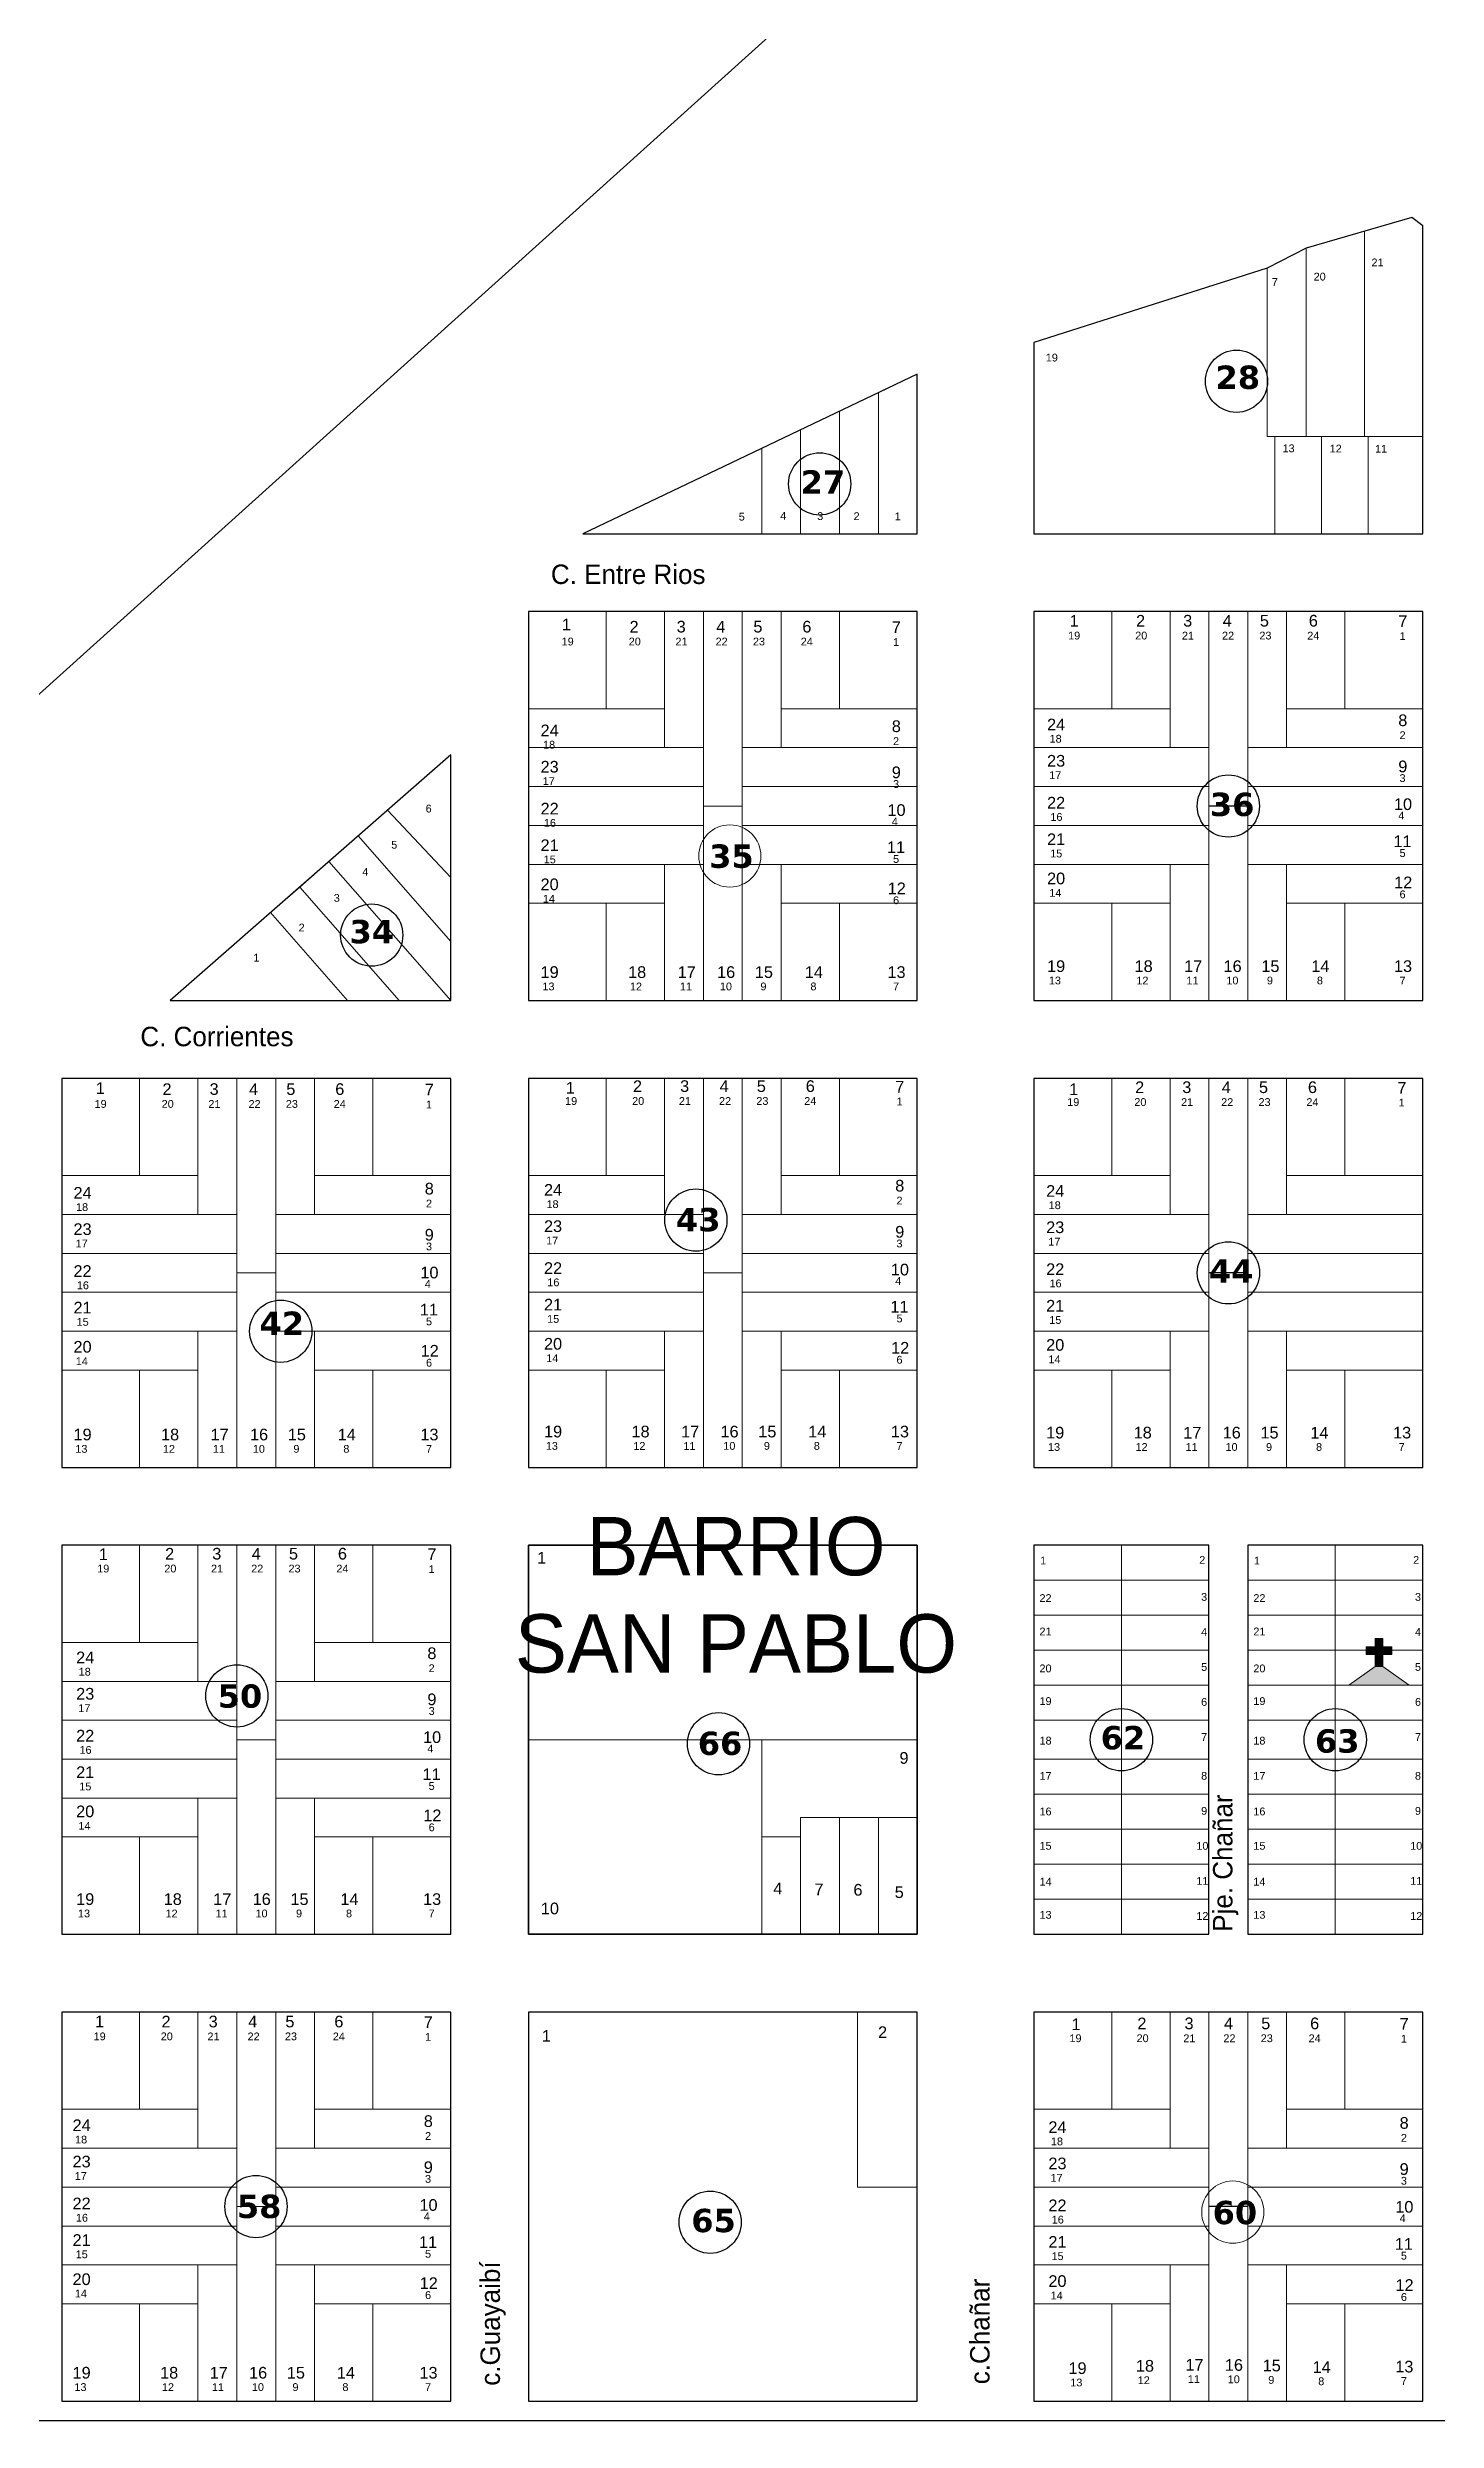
# Model space of a CAD drawing. Header units: millimetres. Extents: x 0 to 6558, y 60 to 10727.
# Drawn here: x 346 to 704, y 8430 to 9040 of the extents above; entities that cross this region are included whole.
import ezdxf

# ---------------------------------------------------------------- set-up
doc = ezdxf.new("R2010")
doc.units = ezdxf.units.MM
for name, color, linetype in [('0 NOMBRE DE CALLES', 255, 'Continuous'), ('0 N° DE MANZANA', 255, 'Continuous'), ('0 SIG - CHACRAS', 253, 'Continuous'), ('0 SIG - MANZANAS', 253, 'Continuous')]:
    doc.layers.add(name, color=color, linetype=linetype)
for name, color, linetype, lineweight in [('0 N° DE PARCELA', 255, 'Continuous', 25), ('0 SIG - PARCELAS', 252, 'Continuous', 18), ('EQUIPAMIENTOS', 10, 'Continuous', 18)]:
    doc.layers.add(name, color=color, linetype=linetype, lineweight=lineweight)
doc.styles.get("Standard").update_dxf_attribs({"font": 'arial.ttf'})
doc.styles.add('STYLE1', font='arial.ttf')

# ---------------------------------------------------------------- blocks, each defined once
blk = doc.blocks.new('IGLESIA')
at = {"linetype": 'Continuous'}
for points in [[(-4.8, 49.2), (-16.3, 49.2), (-16.3, 39.6), (-4.8, 39.6), (-4.8, 24), (4.8, 24), (4.8, 39.6), (16.3, 39.6), (16.3, 49.2), (4.8, 49.2), (4.8, 60), (-4.8, 60)], [(4.8, 24), (-4.8, 24), (-39, 0), (39, 0)]]:
    blk.add_hatch(color=256, dxfattribs=at).paths.add_polyline_path(points)
for p, q in [((-16.3, 49.2), (-16.3, 39.6)), ((-4.8, 49.2), (-16.3, 49.2)), ((-4.8, 39.6), (-16.3, 39.6)), ((-4.8, 60), (-4.8, 49.2)), ((-4.8, 60), (4.8, 60)), ((-4.8, 39.6), (-4.8, 24)), ((4.8, 60), (4.8, 49.2)), ((4.8, 49.2), (16.3, 49.2)), ((4.8, 39.6), (16.3, 39.6)), ((4.8, 39.6), (4.8, 24)), ((16.3, 49.2), (16.3, 39.6)), ((-4.8, 24), (-39, 0)), ((-39, 0), (39, 0)), ((-4.8, 24), (4.8, 24)), ((4.8, 24), (39, 0))]:
    blk.add_line(p, q, dxfattribs=at)

msp = doc.modelspace()

# ---------------------------------------------------------------- linework, layer by layer
at = {"layer": '0 N° DE MANZANA'}
for p, q in [((654.979, 8845.105), (644.979, 8845.105)), ((654.979, 8725.105), (644.979, 8725.105)), ((654.979, 8485.105), (644.979, 8485.105))]:
    msp.add_line(p, q, dxfattribs=at)
for centre in [(652.079, 8954.282), (544.884, 8927.904), (649.979, 8845.105), (429.664, 8811.928), (513.037, 8738.677), (650.003, 8725.105), (406.265, 8710.105), (394.979, 8616.371), (622.479, 8605.105), (677.479, 8605.105), (518.858, 8604.068), (399.903, 8485.105), (516.717, 8481.08)]:
    msp.add_circle(centre, 8, dxfattribs=at)
at = {"layer": '0 SIG - CHACRAS'}
msp.add_lwpolyline([(199.979, 8430.105), (1179.979, 8430.105), (1179.979, 9400.105), (199.979, 9400.105)], close=True, dxfattribs=at)
at = {"layer": '0 SIG - MANZANAS'}
msp.add_lwpolyline([(599.979, 8964.285), (599.979, 8915.105), (699.979, 8915.105), (699.979, 8994.275), (697.163, 8996.391), (669.979, 8988.475), (659.979, 8983.335), (599.979, 8964.285)], dxfattribs=at)
for points in [[(569.979, 8956.105), (483.979, 8915.105), (569.979, 8915.105)], [(569.979, 8895.105), (469.979, 8895.105), (469.979, 8795.105), (569.979, 8795.105)], [(699.979, 8895.105), (599.979, 8895.105), (599.979, 8795.105), (699.979, 8795.105)], [(449.979, 8858.275), (377.809, 8795.105), (377.809, 8795.105), (449.979, 8795.105)], [(449.979, 8775.105), (349.979, 8775.105), (349.979, 8675.105), (449.979, 8675.105)], [(569.979, 8775.105), (469.979, 8775.105), (469.979, 8675.105), (569.979, 8675.105)], [(699.979, 8775.105), (599.979, 8775.105), (599.979, 8675.105), (699.979, 8675.105)], [(449.979, 8655.105), (349.979, 8655.105), (349.979, 8555.105), (449.979, 8555.105)], [(569.979, 8655.105), (469.979, 8655.105), (469.979, 8555.105), (569.979, 8555.105)], [(469.979, 8655.105), (569.979, 8655.105), (569.979, 8555.105), (469.979, 8555.105)], [(644.979, 8655.105), (599.979, 8655.105), (599.979, 8555.105), (644.979, 8555.105)], [(699.979, 8655.105), (654.979, 8655.105), (654.979, 8555.105), (699.979, 8555.105)], [(449.979, 8535.105), (349.979, 8535.105), (349.979, 8435.105), (449.979, 8435.105)], [(569.979, 8535.105), (469.979, 8535.105), (469.979, 8435.105), (569.979, 8435.105)], [(699.979, 8535.105), (599.979, 8535.105), (599.979, 8435.105), (699.979, 8435.105)]]:
    msp.add_lwpolyline(points, close=True, dxfattribs=at)
at = {"layer": '0 SIG - PARCELAS'}
for p, q in [((559.979, 8951.337), (559.979, 8915.105)), ((549.979, 8946.57), (549.979, 8915.105)), ((529.979, 8937.035), (529.979, 8915.105)), ((539.979, 8941.802), (539.979, 8915.105)), ((524.979, 8725.105), (514.979, 8725.105)), ((404.979, 8605.105), (394.979, 8605.105)), ((404.979, 8485.105), (394.979, 8485.105))]:
    msp.add_line(p, q, dxfattribs=at)
for points in [[(199.979, 9100.105), (199.979, 8744.105), (534.394, 9045.214), (657.126, 9088.073), (853.616, 9050.769), (939.482, 9102.023), (943.903, 9291.971), (980.259, 9400.105), (624.429, 9400.105), (442.521, 9143.305), (328.459, 9058.724)], [(684.979, 8992.845), (684.979, 8940.105), (669.979, 8940.105), (669.979, 8988.475)], [(699.979, 8994.275), (699.979, 8940.105), (684.979, 8940.105), (684.979, 8992.845), (697.163, 8996.391)], [(669.979, 8988.475), (669.979, 8940.105), (659.979, 8940.105), (659.979, 8983.335)], [(599.979, 8964.285), (599.979, 8915.105), (661.979, 8915.105), (661.979, 8940.105), (659.979, 8940.105), (659.979, 8983.335)], [(559.979, 8915.105), (569.979, 8915.105), (569.979, 8956.105), (559.979, 8951.337), (559.979, 8915.105)], [(549.979, 8915.105), (559.979, 8915.105), (559.979, 8951.337), (549.979, 8946.57), (549.979, 8915.105)], [(539.979, 8915.105), (549.979, 8915.105), (549.979, 8946.57), (539.979, 8941.802), (539.979, 8915.105)], [(529.979, 8937.035), (483.979, 8915.105), (529.979, 8915.105)], [(529.979, 8915.105), (539.979, 8915.105), (539.979, 8941.802), (529.979, 8937.035), (529.979, 8915.105)], [(661.979, 8915.105), (673.979, 8915.105), (673.979, 8940.105), (661.979, 8940.105)], [(673.979, 8915.105), (685.979, 8915.105), (685.979, 8940.105), (673.979, 8940.105)], [(685.979, 8915.105), (699.979, 8915.105), (699.979, 8940.105), (685.979, 8940.105)], [(469.979, 8895.105), (489.979, 8895.105), (489.979, 8870.105), (469.979, 8870.105)], [(489.979, 8870.105), (504.979, 8870.105), (504.979, 8895.105), (489.979, 8895.105)], [(504.979, 8895.105), (514.979, 8895.105), (514.979, 8860.105), (504.979, 8860.105)], [(514.979, 8895.105), (524.979, 8895.105), (524.979, 8845.105), (514.979, 8845.105)], [(534.979, 8895.105), (524.979, 8895.105), (524.979, 8860.105), (534.979, 8860.105)], [(549.979, 8870.105), (534.979, 8870.105), (534.979, 8895.105), (549.979, 8895.105)], [(569.979, 8895.105), (549.979, 8895.105), (549.979, 8870.105), (569.979, 8870.105)], [(599.979, 8895.105), (619.979, 8895.105), (619.979, 8870.105), (599.979, 8870.105)], [(619.979, 8870.105), (634.979, 8870.105), (634.979, 8895.105), (619.979, 8895.105)], [(634.979, 8895.105), (644.979, 8895.105), (644.979, 8860.105), (634.979, 8860.105)], [(644.979, 8895.105), (654.979, 8895.105), (654.979, 8845.105), (644.979, 8845.105)], [(664.979, 8895.105), (654.979, 8895.105), (654.979, 8860.105), (664.979, 8860.105)], [(679.979, 8870.105), (664.979, 8870.105), (664.979, 8895.105), (679.979, 8895.105)], [(699.979, 8895.105), (679.979, 8895.105), (679.979, 8870.105), (699.979, 8870.105)], [(469.979, 8870.105), (504.979, 8870.105), (504.979, 8860.105), (469.979, 8860.105)], [(569.979, 8870.105), (534.979, 8870.105), (534.979, 8860.105), (569.979, 8860.105)], [(599.979, 8870.105), (634.979, 8870.105), (634.979, 8860.105), (599.979, 8860.105)], [(699.979, 8870.105), (664.979, 8870.105), (664.979, 8860.105), (699.979, 8860.105)], [(449.979, 8826.69), (449.979, 8858.275), (433.721, 8844.045)], [(469.979, 8860.105), (514.979, 8860.105), (514.979, 8850.105), (469.979, 8850.105)], [(569.979, 8860.105), (524.979, 8860.105), (524.979, 8850.105), (569.979, 8850.105)], [(599.979, 8860.105), (644.979, 8860.105), (644.979, 8850.105), (599.979, 8850.105)], [(699.979, 8860.105), (654.979, 8860.105), (654.979, 8850.105), (699.979, 8850.105)], [(469.979, 8850.105), (514.979, 8850.105), (514.979, 8840.105), (469.979, 8840.105)], [(514.979, 8795.105), (524.979, 8795.105), (524.979, 8845.105), (514.979, 8845.105)], [(569.979, 8850.105), (524.979, 8850.105), (524.979, 8840.105), (569.979, 8840.105)], [(599.979, 8850.105), (644.979, 8850.105), (644.979, 8840.105), (599.979, 8840.105)], [(644.979, 8795.105), (654.979, 8795.105), (654.979, 8845.105), (644.979, 8845.105)], [(699.979, 8850.105), (654.979, 8850.105), (654.979, 8840.105), (699.979, 8840.105)], [(449.979, 8810.288), (449.979, 8826.69), (433.721, 8844.045), (426.197, 8837.458)], [(469.979, 8840.105), (514.979, 8840.105), (514.979, 8830.105), (469.979, 8830.105)], [(569.979, 8840.105), (524.979, 8840.105), (524.979, 8830.105), (569.979, 8830.105)], [(599.979, 8840.105), (644.979, 8840.105), (644.979, 8830.105), (599.979, 8830.105)], [(699.979, 8840.105), (654.979, 8840.105), (654.979, 8830.105), (699.979, 8830.105)], [(449.979, 8795.105), (449.979, 8810.288), (426.197, 8837.458), (418.672, 8830.872)], [(449.979, 8795.105), (418.672, 8830.872), (411.147, 8824.286), (436.689, 8795.105)], [(469.979, 8820.105), (504.979, 8820.105), (504.979, 8830.105), (469.979, 8830.105)], [(504.979, 8795.105), (514.979, 8795.105), (514.979, 8830.105), (504.979, 8830.105)], [(534.979, 8795.105), (524.979, 8795.105), (524.979, 8830.105), (534.979, 8830.105)], [(569.979, 8820.105), (534.979, 8820.105), (534.979, 8830.105), (569.979, 8830.105)], [(599.979, 8820.105), (634.979, 8820.105), (634.979, 8830.105), (599.979, 8830.105)], [(634.979, 8795.105), (644.979, 8795.105), (644.979, 8830.105), (634.979, 8830.105)], [(664.979, 8795.105), (654.979, 8795.105), (654.979, 8830.105), (664.979, 8830.105)], [(699.979, 8820.105), (664.979, 8820.105), (664.979, 8830.105), (699.979, 8830.105)], [(436.689, 8795.105), (411.147, 8824.286), (403.623, 8817.699), (423.4, 8795.105)], [(423.4, 8795.105), (403.623, 8817.699), (377.809, 8795.105)], [(469.979, 8795.105), (489.979, 8795.105), (489.979, 8820.105), (469.979, 8820.105)], [(489.979, 8820.105), (504.979, 8820.105), (504.979, 8795.105), (489.979, 8795.105)], [(549.979, 8820.105), (534.979, 8820.105), (534.979, 8795.105), (549.979, 8795.105)], [(569.979, 8795.105), (549.979, 8795.105), (549.979, 8820.105), (569.979, 8820.105)], [(599.979, 8795.105), (619.979, 8795.105), (619.979, 8820.105), (599.979, 8820.105)], [(619.979, 8820.105), (634.979, 8820.105), (634.979, 8795.105), (619.979, 8795.105)], [(679.979, 8820.105), (664.979, 8820.105), (664.979, 8795.105), (679.979, 8795.105)], [(699.979, 8795.105), (679.979, 8795.105), (679.979, 8820.105), (699.979, 8820.105)], [(349.979, 8775.105), (369.979, 8775.105), (369.979, 8750.105), (349.979, 8750.105)], [(369.979, 8750.105), (384.979, 8750.105), (384.979, 8775.105), (369.979, 8775.105)], [(384.979, 8775.105), (394.979, 8775.105), (394.979, 8740.105), (384.979, 8740.105)], [(394.979, 8775.105), (404.979, 8775.105), (404.979, 8725.105), (394.979, 8725.105)], [(414.979, 8775.105), (404.979, 8775.105), (404.979, 8740.105), (414.979, 8740.105)], [(429.979, 8750.105), (414.979, 8750.105), (414.979, 8775.105), (429.979, 8775.105)], [(449.979, 8775.105), (429.979, 8775.105), (429.979, 8750.105), (449.979, 8750.105)], [(469.979, 8775.105), (489.979, 8775.105), (489.979, 8750.105), (469.979, 8750.105)], [(489.979, 8750.105), (504.979, 8750.105), (504.979, 8775.105), (489.979, 8775.105)], [(504.979, 8775.105), (514.979, 8775.105), (514.979, 8740.105), (504.979, 8740.105)], [(514.979, 8775.105), (524.979, 8775.105), (524.979, 8725.105), (514.979, 8725.105)], [(534.979, 8775.105), (524.979, 8775.105), (524.979, 8740.105), (534.979, 8740.105)], [(549.979, 8750.105), (534.979, 8750.105), (534.979, 8775.105), (549.979, 8775.105)], [(569.979, 8775.105), (549.979, 8775.105), (549.979, 8750.105), (569.979, 8750.105)], [(599.979, 8775.105), (619.979, 8775.105), (619.979, 8750.105), (599.979, 8750.105)], [(619.979, 8750.105), (634.979, 8750.105), (634.979, 8775.105), (619.979, 8775.105)], [(634.979, 8775.105), (644.979, 8775.105), (644.979, 8740.105), (634.979, 8740.105)], [(644.979, 8775.105), (654.979, 8775.105), (654.979, 8725.105), (644.979, 8725.105)], [(664.979, 8775.105), (654.979, 8775.105), (654.979, 8740.105), (664.979, 8740.105)], [(679.979, 8750.105), (664.979, 8750.105), (664.979, 8775.105), (679.979, 8775.105)], [(699.979, 8775.105), (679.979, 8775.105), (679.979, 8750.105), (699.979, 8750.105)], [(349.979, 8750.105), (384.979, 8750.105), (384.979, 8740.105), (349.979, 8740.105)], [(449.979, 8750.105), (414.979, 8750.105), (414.979, 8740.105), (449.979, 8740.105)], [(469.979, 8750.105), (504.979, 8750.105), (504.979, 8740.105), (469.979, 8740.105)], [(569.979, 8750.105), (534.979, 8750.105), (534.979, 8740.105), (569.979, 8740.105)], [(599.979, 8750.105), (634.979, 8750.105), (634.979, 8740.105), (599.979, 8740.105)], [(699.979, 8750.105), (664.979, 8750.105), (664.979, 8740.105), (699.979, 8740.105)], [(349.979, 8740.105), (394.979, 8740.105), (394.979, 8730.105), (349.979, 8730.105)], [(449.979, 8740.105), (404.979, 8740.105), (404.979, 8730.105), (449.979, 8730.105)], [(469.979, 8740.105), (514.979, 8740.105), (514.979, 8730.105), (469.979, 8730.105)], [(569.979, 8740.105), (524.979, 8740.105), (524.979, 8730.105), (569.979, 8730.105)], [(599.979, 8740.105), (644.979, 8740.105), (644.979, 8730.105), (599.979, 8730.105)], [(699.979, 8740.105), (654.979, 8740.105), (654.979, 8730.105), (699.979, 8730.105)], [(349.979, 8730.105), (394.979, 8730.105), (394.979, 8720.105), (349.979, 8720.105)], [(449.979, 8730.105), (404.979, 8730.105), (404.979, 8720.105), (449.979, 8720.105)], [(469.979, 8730.105), (514.979, 8730.105), (514.979, 8720.105), (469.979, 8720.105)], [(569.979, 8730.105), (524.979, 8730.105), (524.979, 8720.105), (569.979, 8720.105)], [(599.979, 8730.105), (644.979, 8730.105), (644.979, 8720.105), (599.979, 8720.105)], [(699.979, 8730.105), (654.979, 8730.105), (654.979, 8720.105), (699.979, 8720.105)], [(394.979, 8675.105), (404.979, 8675.105), (404.979, 8725.105), (394.979, 8725.105)], [(514.979, 8675.105), (524.979, 8675.105), (524.979, 8725.105), (514.979, 8725.105)], [(644.979, 8675.105), (654.979, 8675.105), (654.979, 8725.105), (644.979, 8725.105)], [(349.979, 8720.105), (394.979, 8720.105), (394.979, 8710.105), (349.979, 8710.105)], [(449.979, 8720.105), (404.979, 8720.105), (404.979, 8710.105), (449.979, 8710.105)], [(469.979, 8720.105), (514.979, 8720.105), (514.979, 8710.105), (469.979, 8710.105)], [(569.979, 8720.105), (524.979, 8720.105), (524.979, 8710.105), (569.979, 8710.105)], [(599.979, 8720.105), (644.979, 8720.105), (644.979, 8710.105), (599.979, 8710.105)], [(699.979, 8720.105), (654.979, 8720.105), (654.979, 8710.105), (699.979, 8710.105)], [(349.979, 8700.105), (384.979, 8700.105), (384.979, 8710.105), (349.979, 8710.105)], [(384.979, 8675.105), (394.979, 8675.105), (394.979, 8710.105), (384.979, 8710.105)], [(414.979, 8675.105), (404.979, 8675.105), (404.979, 8710.105), (414.979, 8710.105)], [(449.979, 8700.105), (414.979, 8700.105), (414.979, 8710.105), (449.979, 8710.105)], [(469.979, 8700.105), (504.979, 8700.105), (504.979, 8710.105), (469.979, 8710.105)], [(504.979, 8675.105), (514.979, 8675.105), (514.979, 8710.105), (504.979, 8710.105)], [(534.979, 8675.105), (524.979, 8675.105), (524.979, 8710.105), (534.979, 8710.105)], [(569.979, 8700.105), (534.979, 8700.105), (534.979, 8710.105), (569.979, 8710.105)], [(599.979, 8700.105), (634.979, 8700.105), (634.979, 8710.105), (599.979, 8710.105)], [(634.979, 8675.105), (644.979, 8675.105), (644.979, 8710.105), (634.979, 8710.105)], [(664.979, 8675.105), (654.979, 8675.105), (654.979, 8710.105), (664.979, 8710.105)], [(699.979, 8700.105), (664.979, 8700.105), (664.979, 8710.105), (699.979, 8710.105)], [(349.979, 8675.105), (369.979, 8675.105), (369.979, 8700.105), (349.979, 8700.105)], [(369.979, 8700.105), (384.979, 8700.105), (384.979, 8675.105), (369.979, 8675.105)], [(429.979, 8700.105), (414.979, 8700.105), (414.979, 8675.105), (429.979, 8675.105)], [(449.979, 8675.105), (429.979, 8675.105), (429.979, 8700.105), (449.979, 8700.105)], [(469.979, 8675.105), (489.979, 8675.105), (489.979, 8700.105), (469.979, 8700.105)], [(489.979, 8700.105), (504.979, 8700.105), (504.979, 8675.105), (489.979, 8675.105)], [(549.979, 8700.105), (534.979, 8700.105), (534.979, 8675.105), (549.979, 8675.105)], [(569.979, 8675.105), (549.979, 8675.105), (549.979, 8700.105), (569.979, 8700.105)], [(599.979, 8675.105), (619.979, 8675.105), (619.979, 8700.105), (599.979, 8700.105)], [(619.979, 8700.105), (634.979, 8700.105), (634.979, 8675.105), (619.979, 8675.105)], [(679.979, 8700.105), (664.979, 8700.105), (664.979, 8675.105), (679.979, 8675.105)], [(699.979, 8675.105), (679.979, 8675.105), (679.979, 8700.105), (699.979, 8700.105)], [(349.979, 8655.105), (369.979, 8655.105), (369.979, 8630.105), (349.979, 8630.105)], [(369.979, 8630.105), (384.979, 8630.105), (384.979, 8655.105), (369.979, 8655.105)], [(384.979, 8655.105), (394.979, 8655.105), (394.979, 8620.105), (384.979, 8620.105)], [(394.979, 8655.105), (404.979, 8655.105), (404.979, 8605.105), (394.979, 8605.105)], [(414.979, 8655.105), (404.979, 8655.105), (404.979, 8620.105), (414.979, 8620.105)], [(429.979, 8630.105), (414.979, 8630.105), (414.979, 8655.105), (429.979, 8655.105)], [(449.979, 8655.105), (429.979, 8655.105), (429.979, 8630.105), (449.979, 8630.105)], [(469.979, 8655.105), (569.979, 8655.105), (569.979, 8605.105), (469.979, 8605.105)], [(599.979, 8646.105), (622.479, 8646.105), (622.479, 8655.105), (599.979, 8655.105)], [(622.479, 8646.105), (644.979, 8646.105), (644.979, 8655.105), (622.479, 8655.105)], [(654.979, 8646.105), (677.479, 8646.105), (677.479, 8655.105), (654.979, 8655.105)], [(677.479, 8646.105), (699.979, 8646.105), (699.979, 8655.105), (677.479, 8655.105)], [(599.979, 8637.105), (622.479, 8637.105), (622.479, 8646.105), (599.979, 8646.105)], [(622.479, 8637.105), (644.979, 8637.105), (644.979, 8646.105), (622.479, 8646.105)], [(654.979, 8637.105), (677.479, 8637.105), (677.479, 8646.105), (654.979, 8646.105)], [(677.479, 8637.105), (699.979, 8637.105), (699.979, 8646.105), (677.479, 8646.105)], [(599.979, 8628.105), (622.479, 8628.105), (622.479, 8637.105), (599.979, 8637.105)], [(622.479, 8628.105), (644.979, 8628.105), (644.979, 8637.105), (622.479, 8637.105)], [(654.979, 8628.105), (677.479, 8628.105), (677.479, 8637.105), (654.979, 8637.105)], [(677.479, 8628.105), (699.979, 8628.105), (699.979, 8637.105), (677.479, 8637.105)], [(349.979, 8630.105), (384.979, 8630.105), (384.979, 8620.105), (349.979, 8620.105)], [(449.979, 8630.105), (414.979, 8630.105), (414.979, 8620.105), (449.979, 8620.105)], [(599.979, 8619.105), (622.479, 8619.105), (622.479, 8628.105), (599.979, 8628.105)], [(622.479, 8619.105), (644.979, 8619.105), (644.979, 8628.105), (622.479, 8628.105)], [(654.979, 8619.105), (677.479, 8619.105), (677.479, 8628.105), (654.979, 8628.105)], [(677.479, 8619.105), (699.979, 8619.105), (699.979, 8628.105), (677.479, 8628.105)], [(349.979, 8620.105), (394.979, 8620.105), (394.979, 8610.105), (349.979, 8610.105)], [(449.979, 8620.105), (404.979, 8620.105), (404.979, 8610.105), (449.979, 8610.105)], [(599.979, 8610.105), (622.479, 8610.105), (622.479, 8619.105), (599.979, 8619.105)], [(622.479, 8610.105), (644.979, 8610.105), (644.979, 8619.105), (622.479, 8619.105)], [(654.979, 8610.105), (677.479, 8610.105), (677.479, 8619.105), (654.979, 8619.105)], [(677.479, 8610.105), (699.979, 8610.105), (699.979, 8619.105), (677.479, 8619.105)], [(349.979, 8610.105), (394.979, 8610.105), (394.979, 8600.105), (349.979, 8600.105)], [(449.979, 8610.105), (404.979, 8610.105), (404.979, 8600.105), (449.979, 8600.105)], [(599.979, 8600.105), (622.479, 8600.105), (622.479, 8610.105), (599.979, 8610.105)], [(622.479, 8600.105), (644.979, 8600.105), (644.979, 8610.105), (622.479, 8610.105)], [(654.979, 8600.105), (677.479, 8600.105), (677.479, 8610.105), (654.979, 8610.105)], [(677.479, 8600.105), (699.979, 8600.105), (699.979, 8610.105), (677.479, 8610.105)], [(394.979, 8555.105), (404.979, 8555.105), (404.979, 8605.105), (394.979, 8605.105)], [(469.979, 8605.105), (569.979, 8605.105), (569.979, 8555.105), (469.979, 8555.105)], [(469.979, 8605.105), (529.979, 8605.105), (529.979, 8555.105), (469.979, 8555.105)], [(569.979, 8605.105), (529.979, 8605.105), (529.979, 8580.105), (539.979, 8580.105), (539.979, 8585.105), (569.979, 8585.105)], [(349.979, 8600.105), (394.979, 8600.105), (394.979, 8590.105), (349.979, 8590.105)], [(449.979, 8600.105), (404.979, 8600.105), (404.979, 8590.105), (449.979, 8590.105)], [(599.979, 8591.105), (622.479, 8591.105), (622.479, 8600.105), (599.979, 8600.105)], [(622.479, 8591.105), (644.979, 8591.105), (644.979, 8600.105), (622.479, 8600.105)], [(654.979, 8591.105), (677.479, 8591.105), (677.479, 8600.105), (654.979, 8600.105)], [(677.479, 8591.105), (699.979, 8591.105), (699.979, 8600.105), (677.479, 8600.105)], [(349.979, 8580.105), (384.979, 8580.105), (384.979, 8590.105), (349.979, 8590.105)], [(384.979, 8555.105), (394.979, 8555.105), (394.979, 8590.105), (384.979, 8590.105)], [(414.979, 8555.105), (404.979, 8555.105), (404.979, 8590.105), (414.979, 8590.105)], [(449.979, 8580.105), (414.979, 8580.105), (414.979, 8590.105), (449.979, 8590.105)], [(599.979, 8582.105), (622.479, 8582.105), (622.479, 8591.105), (599.979, 8591.105)], [(622.479, 8582.105), (644.979, 8582.105), (644.979, 8591.105), (622.479, 8591.105)], [(654.979, 8582.105), (677.479, 8582.105), (677.479, 8591.105), (654.979, 8591.105)], [(677.479, 8582.105), (699.979, 8582.105), (699.979, 8591.105), (677.479, 8591.105)], [(539.979, 8555.105), (549.979, 8555.105), (549.979, 8585.105), (539.979, 8585.105)], [(549.979, 8555.105), (559.979, 8555.105), (559.979, 8585.105), (549.979, 8585.105)], [(559.979, 8555.105), (569.979, 8555.105), (569.979, 8585.105), (559.979, 8585.105)], [(349.979, 8555.105), (369.979, 8555.105), (369.979, 8580.105), (349.979, 8580.105)], [(369.979, 8580.105), (384.979, 8580.105), (384.979, 8555.105), (369.979, 8555.105)], [(429.979, 8580.105), (414.979, 8580.105), (414.979, 8555.105), (429.979, 8555.105)], [(449.979, 8555.105), (429.979, 8555.105), (429.979, 8580.105), (449.979, 8580.105)], [(539.979, 8555.105), (529.979, 8555.105), (529.979, 8580.105), (539.979, 8580.105)], [(599.979, 8573.105), (622.479, 8573.105), (622.479, 8582.105), (599.979, 8582.105)], [(622.479, 8573.105), (644.979, 8573.105), (644.979, 8582.105), (622.479, 8582.105)], [(654.979, 8573.105), (677.479, 8573.105), (677.479, 8582.105), (654.979, 8582.105)], [(677.479, 8573.105), (699.979, 8573.105), (699.979, 8582.105), (677.479, 8582.105)], [(599.979, 8564.105), (622.479, 8564.105), (622.479, 8573.105), (599.979, 8573.105)], [(622.479, 8564.105), (644.979, 8564.105), (644.979, 8573.105), (622.479, 8573.105)], [(654.979, 8564.105), (677.479, 8564.105), (677.479, 8573.105), (654.979, 8573.105)], [(677.479, 8564.105), (699.979, 8564.105), (699.979, 8573.105), (677.479, 8573.105)], [(599.979, 8555.105), (622.479, 8555.105), (622.479, 8564.105), (599.979, 8564.105)], [(622.479, 8555.105), (644.979, 8555.105), (644.979, 8564.105), (622.479, 8564.105)], [(654.979, 8555.105), (677.479, 8555.105), (677.479, 8564.105), (654.979, 8564.105)], [(677.479, 8555.105), (699.979, 8555.105), (699.979, 8564.105), (677.479, 8564.105)], [(349.979, 8535.105), (369.979, 8535.105), (369.979, 8510.105), (349.979, 8510.105)], [(369.979, 8510.105), (384.979, 8510.105), (384.979, 8535.105), (369.979, 8535.105)], [(384.979, 8535.105), (394.979, 8535.105), (394.979, 8500.105), (384.979, 8500.105)], [(394.979, 8535.105), (404.979, 8535.105), (404.979, 8485.105), (394.979, 8485.105)], [(414.979, 8535.105), (404.979, 8535.105), (404.979, 8500.105), (414.979, 8500.105)], [(429.979, 8510.105), (414.979, 8510.105), (414.979, 8535.105), (429.979, 8535.105)], [(449.979, 8535.105), (429.979, 8535.105), (429.979, 8510.105), (449.979, 8510.105)], [(469.979, 8535.105), (554.579, 8535.105), (554.579, 8490.105), (569.979, 8490.105), (569.979, 8435.105), (469.979, 8435.105)], [(554.579, 8535.105), (569.979, 8535.105), (569.979, 8490.105), (554.579, 8490.105)], [(599.979, 8535.105), (619.979, 8535.105), (619.979, 8510.105), (599.979, 8510.105)], [(619.979, 8510.105), (634.979, 8510.105), (634.979, 8535.105), (619.979, 8535.105)], [(634.979, 8535.105), (644.979, 8535.105), (644.979, 8500.105), (634.979, 8500.105)], [(644.979, 8535.105), (654.979, 8535.105), (654.979, 8485.105), (644.979, 8485.105)], [(664.979, 8535.105), (654.979, 8535.105), (654.979, 8500.105), (664.979, 8500.105)], [(679.979, 8510.105), (664.979, 8510.105), (664.979, 8535.105), (679.979, 8535.105)], [(699.979, 8535.105), (679.979, 8535.105), (679.979, 8510.105), (699.979, 8510.105)], [(349.979, 8510.105), (384.979, 8510.105), (384.979, 8500.105), (349.979, 8500.105)], [(449.979, 8510.105), (414.979, 8510.105), (414.979, 8500.105), (449.979, 8500.105)], [(599.979, 8510.105), (634.979, 8510.105), (634.979, 8500.105), (599.979, 8500.105)], [(699.979, 8510.105), (664.979, 8510.105), (664.979, 8500.105), (699.979, 8500.105)], [(349.979, 8500.105), (394.979, 8500.105), (394.979, 8490.105), (349.979, 8490.105)], [(449.979, 8500.105), (404.979, 8500.105), (404.979, 8490.105), (449.979, 8490.105)], [(599.979, 8500.105), (644.979, 8500.105), (644.979, 8490.105), (599.979, 8490.105)], [(699.979, 8500.105), (654.979, 8500.105), (654.979, 8490.105), (699.979, 8490.105)], [(349.979, 8490.105), (394.979, 8490.105), (394.979, 8480.105), (349.979, 8480.105)], [(394.979, 8435.105), (404.979, 8435.105), (404.979, 8485.105), (394.979, 8485.105)], [(449.979, 8490.105), (404.979, 8490.105), (404.979, 8480.105), (449.979, 8480.105)], [(599.979, 8490.105), (644.979, 8490.105), (644.979, 8480.105), (599.979, 8480.105)], [(644.979, 8435.105), (654.979, 8435.105), (654.979, 8485.105), (644.979, 8485.105)], [(699.979, 8490.105), (654.979, 8490.105), (654.979, 8480.105), (699.979, 8480.105)], [(349.979, 8480.105), (394.979, 8480.105), (394.979, 8470.105), (349.979, 8470.105)], [(449.979, 8480.105), (404.979, 8480.105), (404.979, 8470.105), (449.979, 8470.105)], [(599.979, 8480.105), (644.979, 8480.105), (644.979, 8470.105), (599.979, 8470.105)], [(699.979, 8480.105), (654.979, 8480.105), (654.979, 8470.105), (699.979, 8470.105)], [(349.979, 8460.105), (384.979, 8460.105), (384.979, 8470.105), (349.979, 8470.105)], [(384.979, 8435.105), (394.979, 8435.105), (394.979, 8470.105), (384.979, 8470.105)], [(414.979, 8435.105), (404.979, 8435.105), (404.979, 8470.105), (414.979, 8470.105)], [(449.979, 8460.105), (414.979, 8460.105), (414.979, 8470.105), (449.979, 8470.105)], [(599.979, 8460.105), (634.979, 8460.105), (634.979, 8470.105), (599.979, 8470.105)], [(634.979, 8435.105), (644.979, 8435.105), (644.979, 8470.105), (634.979, 8470.105)], [(664.979, 8435.105), (654.979, 8435.105), (654.979, 8470.105), (664.979, 8470.105)], [(699.979, 8460.105), (664.979, 8460.105), (664.979, 8470.105), (699.979, 8470.105)], [(349.979, 8435.105), (369.979, 8435.105), (369.979, 8460.105), (349.979, 8460.105)], [(369.979, 8460.105), (384.979, 8460.105), (384.979, 8435.105), (369.979, 8435.105)], [(429.979, 8460.105), (414.979, 8460.105), (414.979, 8435.105), (429.979, 8435.105)], [(449.979, 8435.105), (429.979, 8435.105), (429.979, 8460.105), (449.979, 8460.105)], [(599.979, 8435.105), (619.979, 8435.105), (619.979, 8460.105), (599.979, 8460.105)], [(619.979, 8460.105), (634.979, 8460.105), (634.979, 8435.105), (619.979, 8435.105)], [(679.979, 8460.105), (664.979, 8460.105), (664.979, 8435.105), (679.979, 8435.105)], [(699.979, 8435.105), (679.979, 8435.105), (679.979, 8460.105), (699.979, 8460.105)]]:
    msp.add_lwpolyline(points, close=True, dxfattribs=at)
msp.add_lwpolyline([(529.979, 8937.035), (483.979, 8915.105), (529.979, 8915.105), (529.979, 8937.035)], dxfattribs=at)
for centre in [(521.767, 8832.26), (651.13, 8483.683)]:
    msp.add_circle(centre, 8, dxfattribs=at)

# ---------------------------------------------------------------- block references
at = {"layer": 'EQUIPAMIENTOS', "linetype": 'Continuous', "xscale": 0.2000000000007276, "yscale": 0.2000000000007276, "zscale": 0.2000000000007276}
msp.add_blockref('IGLESIA', (688.729, 8619.105), dxfattribs=at)

# ---------------------------------------------------------------- texts
at = {"layer": '0 NOMBRE DE CALLES', "linetype": 'Continuous', "char_height": 5, "width": 783.33333, "attachment_point": 4}
for s, insert in [('\\pt7;{\\fBankGothic Lt BT|b0|i0|c0|p34;C. Entre Rios}', (475.751, 8904.641)), ('\\pt7;{\\fBankGothic Lt BT|b0|i0|c0|p34;C. Corrientes}', (370.162, 8785.822))]:
    msp.add_mtext(s, dxfattribs=dict(at, insert=insert))
at = {"layer": '0 NOMBRE DE CALLES', "linetype": 'Continuous', "char_height": 5, "width": 783.33333, "attachment_point": 4, "rotation": 90}
for s, insert in [('\\pt7;{\\fBankGothic Lt BT|b0|i0|c0|p34;Pje. Chañar}', (649.295, 8555.735)), ('\\pt7;{\\fBankGothic Lt BT|b0|i0|c0|p34;c.Guayaibí}', (460.897, 8439.048)), ('\\pt10;{\\fBankGothic Lt BT|b0|i0|c0|p34;c.Chañar}', (586.1, 8439.43))]:
    msp.add_mtext(s, dxfattribs=dict(at, insert=insert))
at = {"layer": '0 N° DE MANZANA', "char_height": 6, "attachment_point": 4}
for s, insert in [('{\\fVerdana|b1|i0|c0|p34;28}', (646.694, 8955.261)), ('{\\fVerdana|b1|i0|c0|p34;27}', (539.979, 8928.402)), ('{\\fVerdana|b1|i0|c0|p34;36}', (645.224, 8845.47)), ('{\\fVerdana|b1|i0|c0|p34;35}', (516.453, 8832.16)), ('{\\fVerdana|b1|i0|c0|p34;34}', (423.952, 8812.766)), ('{\\fVerdana|b1|i0|c0|p34;43}', (507.921, 8738.741)), ('{\\fVerdana|b1|i0|c0|p34;44}', (644.979, 8725.591)), ('{\\fVerdana|b1|i0|c0|p34;42}', (400.794, 8712.157)), ('{\\fVerdana|b1|i0|c0|p34;50}', (390.056, 8616.276)), ('{\\fVerdana|b1|i0|c0|p34;66}', (513.523, 8604.126)), ('{\\fVerdana|b1|i0|c0|p34;62}', (617.148, 8605.569)), ('{\\fVerdana|b1|i0|c0|p34;63}', (672.258, 8604.73)), ('{\\fVerdana|b1|i0|c0|p34;58}', (394.979, 8485.105)), ('{\\fVerdana|b1|i0|c0|p34;60}', (645.94, 8483.522)), ('{\\fVerdana|b1|i0|c0|p34;65}', (511.856, 8481.469))]:
    msp.add_mtext(s, dxfattribs=dict(at, insert=insert))
at = {"layer": '0 N° DE PARCELA', "attachment_point": 4, "style": 'STYLE1'}
for s, insert, char_height in [('21', (686.797, 8984.823), 2), ('7', (661.162, 8979.792), 2), ('20', (671.92, 8981.164), 2), ('19', (603.026, 8960.353), 2), ('13', (663.909, 8937.026), 2), ('12', (676.04, 8936.979), 2), ('11', (687.713, 8936.935), 2), ('5', (524.064, 8919.464), 2), ('4', (534.723, 8919.669), 2), ('3', (544.248, 8919.611), 2), ('2', (553.591, 8919.611), 2), ('1', (564.18, 8919.557), 2), ('1', (609.16, 8892.713), 3), ('2', (626.238, 8892.709), 3), ('3', (638.358, 8892.709), 3), ('4', (648.523, 8892.709), 3), ('5', (658.088, 8892.709), 3), ('6', (670.68, 8892.709), 3), ('7', (693.692, 8892.587), 3), ('19', (478.508, 8887.373), 2), ('1', (478.583, 8891.768), 3), ('20', (495.764, 8887.376), 2), ('2', (495.974, 8891.186), 3), ('21', (507.786, 8887.376), 2), ('3', (508.094, 8891.186), 3), ('22', (518.102, 8887.376), 2), ('4', (518.258, 8891.186), 3), ('23', (527.704, 8887.376), 2), ('5', (527.824, 8891.186), 3), ('24', (540.018, 8887.376), 2), ('6', (540.415, 8891.186), 3), ('7', (563.428, 8891.063), 3), ('1', (563.749, 8887.254), 2), ('19', (608.772, 8888.897), 2), ('20', (626.028, 8888.9), 2), ('21', (638.05, 8888.9), 2), ('22', (648.367, 8888.9), 2), ('23', (657.968, 8888.9), 2), ('24', (670.282, 8888.9), 2), ('1', (694.013, 8888.777), 2), ('24', (473.09, 8864.534), 3), ('8', (563.428, 8865.594), 3), ('24', (603.354, 8866.057), 3), ('18', (604.001, 8862.379), 2), ('8', (693.692, 8867.117), 3), ('2', (694.013, 8863.308), 2), ('18', (473.737, 8860.856), 2), ('2', (563.749, 8861.785), 2), ('23', (603.354, 8856.708), 3), ('23', (473.09, 8855.184), 3), ('17', (473.643, 8851.506), 2), ('9', (563.428, 8853.737), 3), ('3', (563.749, 8850.743), 2), ('17', (603.907, 8853.03), 2), ('9', (693.692, 8855.261), 3), ('3', (694.013, 8852.267), 2), ('6', (443.531, 8844.429), 2), ('22', (473.09, 8844.431), 3), ('10', (562.306, 8844.033), 3), ('22', (603.354, 8845.955), 3), ('10', (692.571, 8845.557), 3), ('16', (473.947, 8840.753), 2), ('4', (563.427, 8841.117), 2), ('16', (604.211, 8842.277), 2), ('4', (693.691, 8842.641), 2), ('5', (434.679, 8835.135), 2), ('21', (473.09, 8835.035), 3), ('11', (562.177, 8834.511), 3), ('21', (603.354, 8836.559), 3), ('15', (604.157, 8832.881), 2), ('11', (692.441, 8836.035), 3), ('5', (694.013, 8833), 2), ('4', (427.239, 8828.177), 2), ('20', (473.09, 8824.946), 3), ('15', (473.893, 8831.358), 2), ('5', (563.749, 8831.476), 2), ('20', (603.354, 8826.47), 3), ('12', (692.634, 8825.465), 3), ('3', (419.908, 8821.481), 2), ('14', (473.677, 8821.268), 2), ('12', (562.369, 8823.941), 3), ('6', (563.749, 8820.862), 2), ('14', (603.941, 8822.792), 2), ('6', (694.013, 8822.385), 2), ('2', (410.863, 8813.856), 2), ('1', (399.224, 8806.123), 2), ('19', (473.09, 8802.396), 3), ('18', (495.599, 8802.396), 3), ('17', (508.346, 8802.396), 3), ('16', (518.482, 8802.396), 3), ('15', (528.199, 8802.396), 3), ('14', (541.051, 8802.396), 3), ('13', (562.307, 8802.396), 3), ('19', (603.354, 8803.92), 3), ('18', (625.863, 8803.92), 3), ('17', (638.611, 8803.92), 3), ('16', (648.746, 8803.92), 3), ('15', (658.463, 8803.92), 3), ('14', (671.315, 8803.92), 3), ('13', (692.571, 8803.92), 3), ('13', (473.563, 8798.718), 2), ('12', (496.072, 8798.718), 2), ('11', (508.941, 8798.718), 2), ('10', (519.213, 8798.718), 2), ('9', (529.641, 8798.718), 2), ('8', (542.493, 8798.718), 2), ('7', (563.749, 8798.718), 2), ('13', (603.827, 8800.242), 2), ('12', (626.336, 8800.242), 2), ('11', (639.205, 8800.242), 2), ('10', (649.477, 8800.242), 2), ('9', (659.905, 8800.242), 2), ('8', (672.757, 8800.242), 2), ('7', (694.013, 8800.242), 2), ('1', (358.711, 8772.591), 3), ('2', (375.848, 8772.323), 3), ('3', (387.968, 8772.323), 3), ('4', (398.133, 8772.323), 3), ('5', (407.698, 8772.323), 3), ('6', (420.29, 8772.323), 3), ('7', (443.302, 8772.2), 3), ('1', (479.586, 8772.693), 3), ('2', (496.855, 8773.084), 3), ('3', (508.975, 8773.084), 3), ('4', (519.14, 8773.084), 3), ('5', (528.705, 8773.084), 3), ('6', (541.297, 8773.084), 3), ('7', (564.309, 8772.961), 3), ('1', (609.019, 8772.286), 3), ('2', (626.008, 8772.806), 3), ('3', (638.128, 8772.806), 3), ('4', (648.293, 8772.806), 3), ('5', (657.859, 8772.806), 3), ('6', (670.45, 8772.806), 3), ('7', (693.462, 8772.683), 3), ('19', (358.382, 8768.51), 2), ('20', (375.638, 8768.514), 2), ('21', (387.66, 8768.514), 2), ('22', (397.977, 8768.514), 2), ('23', (407.578, 8768.514), 2), ('24', (419.893, 8768.514), 2), ('1', (443.623, 8768.391), 2), ('19', (479.389, 8769.271), 2), ('20', (496.645, 8769.275), 2), ('21', (508.667, 8769.275), 2), ('22', (518.984, 8769.275), 2), ('23', (528.585, 8769.275), 2), ('24', (540.9, 8769.275), 2), ('1', (564.63, 8769.152), 2), ('19', (608.543, 8768.993), 2), ('20', (625.798, 8768.997), 2), ('21', (637.82, 8768.997), 2), ('22', (648.137, 8768.997), 2), ('23', (657.738, 8768.997), 2), ('24', (670.053, 8768.997), 2), ('1', (693.783, 8768.874), 2), ('24', (352.964, 8745.671), 3), ('8', (443.302, 8746.731), 3), ('24', (473.971, 8746.432), 3), ('8', (564.309, 8747.492), 3), ('24', (603.125, 8746.154), 3), ('18', (353.611, 8741.993), 2), ('2', (443.623, 8742.922), 2), ('18', (474.618, 8742.754), 2), ('2', (564.63, 8743.683), 2), ('18', (603.771, 8742.476), 2), ('23', (352.964, 8736.321), 3), ('9', (443.302, 8734.874), 3), ('23', (473.971, 8737.082), 3), ('9', (564.309, 8735.635), 3), ('23', (603.125, 8736.804), 3), ('17', (353.517, 8732.643), 2), ('3', (443.623, 8731.88), 2), ('17', (474.524, 8733.404), 2), ('3', (564.63, 8732.641), 2), ('17', (603.678, 8733.126), 2), ('22', (352.964, 8725.568), 3), ('16', (353.821, 8721.89), 2), ('10', (442.181, 8725.17), 3), ('4', (443.301, 8722.254), 2), ('22', (473.971, 8726.329), 3), ('16', (474.828, 8722.651), 2), ('10', (563.188, 8725.931), 3), ('4', (564.308, 8723.015), 2), ('22', (603.125, 8726.051), 3), ('16', (603.981, 8722.374), 2), ('21', (352.964, 8716.173), 3), ('11', (442.052, 8715.648), 3), ('21', (473.971, 8716.934), 3), ('11', (563.059, 8716.409), 3), ('21', (603.125, 8716.656), 3), ('15', (353.768, 8712.495), 2), ('5', (443.623, 8712.613), 2), ('15', (474.775, 8713.256), 2), ('5', (564.63, 8713.374), 2), ('15', (603.928, 8712.978), 2), ('20', (352.964, 8706.083), 3), ('12', (442.244, 8705.078), 3), ('20', (473.971, 8706.844), 3), ('12', (563.251, 8705.839), 3), ('20', (603.125, 8706.566), 3), ('14', (353.551, 8702.405), 2), ('6', (443.623, 8701.999), 2), ('14', (474.558, 8703.166), 2), ('6', (564.63, 8702.76), 2), ('14', (603.711, 8702.888), 2), ('19', (352.964, 8683.533), 3), ('13', (353.438, 8679.855), 2), ('18', (375.473, 8683.533), 3), ('12', (375.947, 8679.855), 2), ('17', (388.221, 8683.533), 3), ('11', (388.815, 8679.855), 2), ('16', (398.356, 8683.533), 3), ('10', (399.087, 8679.855), 2), ('15', (408.073, 8683.533), 3), ('9', (409.515, 8679.855), 2), ('14', (420.925, 8683.533), 3), ('8', (422.367, 8679.855), 2), ('13', (442.182, 8683.533), 3), ('7', (443.623, 8679.855), 2), ('19', (473.971, 8684.294), 3), ('13', (474.445, 8680.616), 2), ('18', (496.48, 8684.294), 3), ('12', (496.954, 8680.616), 2), ('17', (509.228, 8684.294), 3), ('11', (509.822, 8680.616), 2), ('16', (519.363, 8684.294), 3), ('10', (520.094, 8680.616), 2), ('15', (529.08, 8684.294), 3), ('9', (530.522, 8680.616), 2), ('14', (541.932, 8684.294), 3), ('8', (543.374, 8680.616), 2), ('13', (563.188, 8684.294), 3), ('7', (564.63, 8680.616), 2), ('19', (603.125, 8684.016), 3), ('13', (603.598, 8680.339), 2), ('18', (625.633, 8684.016), 3), ('12', (626.107, 8680.339), 2), ('17', (638.381, 8684.016), 3), ('11', (638.975, 8680.339), 2), ('16', (648.516, 8684.016), 3), ('10', (649.248, 8680.339), 2), ('15', (658.234, 8684.016), 3), ('9', (659.675, 8680.339), 2), ('14', (671.086, 8684.016), 3), ('8', (672.527, 8680.339), 2), ('13', (692.342, 8684.016), 3), ('7', (693.783, 8680.339), 2), ('19', (359.065, 8649.087), 2), ('1', (359.458, 8652.771), 3), ('20', (376.32, 8649.09), 2), ('2', (376.53, 8652.9), 3), ('21', (388.343, 8649.09), 2), ('3', (388.65, 8652.9), 3), ('22', (398.659, 8649.09), 2), ('4', (398.815, 8652.9), 3), ('23', (408.261, 8649.09), 2), ('5', (408.381, 8652.9), 3), ('24', (420.575, 8649.09), 2), ('6', (420.972, 8652.9), 3), ('7', (443.984, 8652.777), 3), ('1', (444.305, 8648.968), 2), ('1', (472.23, 8651.891), 3), ('1', (601.576, 8651.162), 2), ('2', (642.505, 8651.318), 2), ('1', (656.575, 8651.162), 2), ('2', (697.504, 8651.318), 2), ('22', (601.41, 8641.508), 2), ('3', (642.981, 8641.804), 2), ('22', (656.409, 8641.508), 2), ('3', (697.98, 8641.804), 2), ('21', (601.41, 8632.927), 2), ('4', (642.981, 8632.804), 2), ('21', (656.409, 8632.927), 2), ('4', (697.98, 8632.804), 2), ('24', (353.647, 8626.247), 3), ('8', (443.984, 8627.308), 3), ('18', (354.293, 8622.57), 2), ('2', (444.305, 8623.498), 2), ('20', (601.41, 8623.421), 2), ('5', (642.981, 8623.804), 2), ('20', (656.409, 8623.421), 2), ('5', (697.98, 8623.804), 2), ('23', (353.647, 8616.898), 3), ('17', (354.2, 8613.22), 2), ('9', (443.984, 8615.451), 3), ('3', (444.305, 8612.457), 2), ('{\\fArial|b0|i0|c238|p34;1}9', (601.41, 8615.018), 2), ('6', (642.981, 8614.804), 2), ('{\\fArial|b0|i0|c238|p34;1}9', (656.409, 8615.018), 2), ('6', (697.98, 8614.804), 2), ('22', (353.647, 8606.145), 3), ('10', (442.863, 8605.747), 3), ('16', (354.503, 8602.467), 2), ('4', (443.983, 8602.831), 2), ('9', (565.403, 8600.399), 3), ('{\\fArial|b0|i0|c238|p34;1}8', (601.41, 8604.855), 2), ('7', (642.981, 8605.804), 2), ('{\\fArial|b0|i0|c238|p34;1}8', (656.409, 8604.855), 2), ('7', (697.98, 8605.804), 2), ('21', (353.647, 8596.749), 3), ('11', (442.734, 8596.225), 3), ('{\\fArial|b0|i0|c238|p34;1}7', (601.41, 8595.795), 2), ('8', (642.981, 8595.804), 2), ('{\\fArial|b0|i0|c238|p34;1}7', (656.409, 8595.795), 2), ('8', (697.98, 8595.804), 2), ('15', (354.45, 8593.071), 2), ('5', (444.305, 8593.19), 2), ('20', (353.647, 8586.66), 3), ('14', (354.233, 8582.982), 2), ('12', (442.926, 8585.655), 3), ('6', (444.305, 8582.575), 2), ('{\\fArial|b0|i0|c238|p34;1}6', (601.41, 8586.648), 2), ('9', (642.981, 8586.804), 2), ('{\\fArial|b0|i0|c238|p34;1}6', (656.409, 8586.648), 2), ('9', (697.98, 8586.804), 2), ('{\\fArial|b0|i0|c238|p34;1}5', (601.41, 8577.82), 2), ('10', (641.753, 8577.804), 2), ('{\\fArial|b0|i0|c238|p34;1}5', (656.409, 8577.82), 2), ('10', (696.752, 8577.804), 2), ('19', (353.647, 8564.11), 3), ('18', (376.155, 8564.11), 3), ('17', (388.903, 8564.11), 3), ('16', (399.038, 8564.11), 3), ('15', (408.756, 8564.11), 3), ('14', (421.608, 8564.11), 3), ('13', (442.864, 8564.11), 3), ('4', (532.931, 8566.843), 3), ('7', (543.532, 8566.641), 3), ('6', (553.556, 8566.508), 3), ('5', (564.178, 8565.911), 3), ('{\\fArial|b0|i0|c238|p34;1}4', (601.41, 8568.614), 2), ('11', (641.753, 8568.804), 2), ('{\\fArial|b0|i0|c238|p34;1}4', (656.409, 8568.614), 2), ('11', (696.752, 8568.804), 2), ('13', (354.12, 8560.432), 2), ('12', (376.629, 8560.432), 2), ('11', (389.497, 8560.432), 2), ('10', (399.77, 8560.432), 2), ('9', (410.197, 8560.432), 2), ('8', (423.049, 8560.432), 2), ('7', (444.305, 8560.432), 2), ('10', (473.164, 8561.707), 3), ('{\\fArial|b0|i0|c238|p34;1}3', (601.41, 8560.076), 2), ('12', (641.753, 8559.804), 2), ('{\\fArial|b0|i0|c238|p34;1}3', (656.409, 8560.076), 2), ('12', (696.752, 8559.804), 2), ('1', (358.491, 8532.684), 3), ('2', (375.606, 8532.649), 3), ('3', (387.725, 8532.649), 3), ('4', (397.89, 8532.649), 3), ('5', (407.456, 8532.649), 3), ('6', (420.047, 8532.649), 3), ('7', (443.059, 8532.527), 3), ('2', (626.583, 8532.168), 3), ('3', (638.703, 8532.168), 3), ('4', (648.868, 8532.168), 3), ('5', (658.433, 8532.168), 3), ('6', (671.025, 8532.168), 3), ('19', (358.14, 8528.836), 2), ('20', (375.395, 8528.84), 2), ('21', (387.418, 8528.84), 2), ('22', (397.734, 8528.84), 2), ('23', (407.336, 8528.84), 2), ('24', (419.65, 8528.84), 2), ('1', (443.38, 8528.717), 2), ('1', (473.402, 8528.967), 3), ('2', (559.885, 8529.921), 3), ('19', (609.117, 8528.355), 2), ('1', (609.629, 8531.959), 3), ('20', (626.373, 8528.359), 2), ('21', (638.395, 8528.359), 2), ('22', (648.712, 8528.359), 2), ('23', (658.313, 8528.359), 2), ('24', (670.627, 8528.359), 2), ('7', (694.037, 8532.045), 3), ('1', (694.358, 8528.236), 2), ('24', (352.722, 8505.997), 3), ('18', (353.368, 8502.319), 2), ('8', (443.059, 8507.057), 3), ('2', (443.38, 8503.248), 2), ('24', (603.699, 8505.516), 3), ('8', (694.037, 8506.576), 3), ('2', (694.358, 8502.767), 2), ('23', (352.722, 8496.648), 3), ('23', (603.699, 8496.166), 3), ('18', (604.346, 8501.838), 2), ('17', (353.275, 8492.97), 2), ('9', (443.059, 8495.201), 3), ('3', (443.38, 8492.206), 2), ('17', (604.252, 8492.488), 2), ('9', (694.037, 8494.719), 3), ('3', (694.358, 8491.725), 2), ('22', (352.722, 8485.895), 3), ('10', (441.938, 8485.497), 3), ('22', (603.699, 8485.414), 3), ('10', (692.916, 8485.016), 3), ('16', (353.578, 8482.217), 2), ('4', (443.058, 8482.581), 2), ('16', (604.556, 8481.736), 2), ('4', (694.036, 8482.099), 2), ('21', (352.722, 8476.499), 3), ('15', (353.525, 8472.821), 2), ('11', (441.809, 8475.975), 3), ('5', (443.38, 8472.94), 2), ('21', (603.699, 8476.018), 3), ('15', (604.502, 8472.34), 2), ('11', (692.787, 8475.493), 3), ('5', (694.358, 8472.459), 2), ('20', (352.722, 8466.41), 3), ('12', (442.001, 8465.405), 3), ('20', (603.699, 8465.928), 3), ('14', (353.308, 8462.732), 2), ('6', (443.38, 8462.325), 2), ('14', (604.286, 8462.25), 2), ('12', (692.979, 8464.924), 3), ('6', (694.358, 8461.844), 2), ('19', (352.722, 8442.373), 3), ('18', (375.231, 8442.373), 3), ('17', (387.978, 8442.373), 3), ('16', (398.113, 8442.373), 3), ('15', (407.831, 8442.373), 3), ('14', (420.683, 8442.373), 3), ('13', (441.939, 8442.373), 3), ('19', (608.863, 8443.542), 3), ('18', (626.208, 8444.145), 3), ('17', (638.956, 8444.431), 3), ('16', (649.091, 8444.374), 3), ('15', (658.808, 8444.223), 3), ('14', (671.66, 8443.857), 3), ('13', (692.916, 8443.949), 3), ('13', (353.195, 8438.695), 2), ('12', (375.704, 8438.695), 2), ('11', (388.572, 8438.695), 2), ('10', (398.845, 8438.695), 2), ('9', (409.272, 8438.695), 2), ('8', (422.124, 8438.695), 2), ('7', (443.38, 8438.695), 2), ('13', (609.336, 8439.864), 2), ('12', (626.681, 8440.468), 2), ('11', (639.55, 8440.753), 2), ('10', (649.822, 8440.696), 2), ('9', (660.25, 8440.545), 2), ('8', (673.102, 8440.18), 2), ('7', (694.358, 8440.271), 2)]:
    msp.add_mtext(s, dxfattribs=dict(at, insert=insert, char_height=char_height))
at = {"layer": '0 SIG - PARCELAS', "linetype": 'Continuous', "lineweight": 25, "insert": (523.344, 8642.249), "char_height": 15, "width": 338.88889, "attachment_point": 5}
msp.add_mtext('{\\fBankGothic Lt BT|b0|i0|c0|p34;BARRIO\\PSAN PABLO}', dxfattribs=at)

doc.saveas('drawing.dxf')
